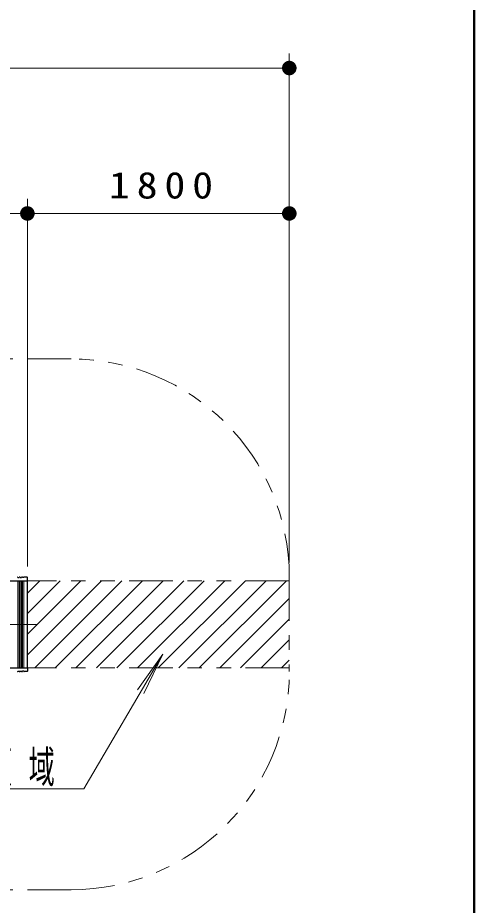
# Model space of a CAD drawing. Units: millimetres on the paper, with parts at other scales. Extents: x -385 to 0, y 0 to 267.
# Drawn here: x -31.4 to 0, y 45.4 to 106.4 of the extents above; entities that cross this region are included whole.
import ezdxf

# ---------------------------------------------------------------- set-up
doc = ezdxf.new("R2010")
doc.units = ezdxf.units.MM
doc.linetypes.add('USER2', pattern=[6, 3, -1, 1, -1])
doc.linetypes.add('USER3', pattern=[8, 3, -1, 1, -1, 1, -1])
doc.layers.add('LY_1', color=7, linetype='Continuous', lineweight=25)
doc.layers.add('LY_4', color=7, linetype='Continuous', lineweight=13)
doc.styles.add('ＭＳ ゴシック', font='')
doc.styles.get('ＭＳ ゴシック').set_extended_font_data('MS Gothic')

# ---------------------------------------------------------------- blocks, each defined once
blk = doc.blocks.new('filled_dot')
at = {"color": 0, "linetype": 'Continuous', "lineweight": -2, "const_width": 1.25}
blk.add_lwpolyline([(-0.625, 0, 1), (0.625, 0, 1)], format="xyb", close=True, dxfattribs=at)

msp = doc.modelspace()

# ---------------------------------------------------------------- linework, layer by layer
at = {"layer": 'LY_1', "lineweight": 13}
for p, q in [((-12.708, 68.968), (-12.708, 103.968)), ((-82.208, 102.968), (-12.708, 102.968)), ((-30.708, 68.688), (-30.708, 93.968)), ((-62.208, 92.968), (-30.708, 92.968)), ((-30.708, 92.968), (-12.708, 92.968)), ((-31.368, 61.718), (-31.368, 67.718)), ((-31.278, 61.718), (-31.278, 67.718)), ((-31.203, 61.718), (-31.203, 67.718)), ((-31.113, 61.718), (-31.113, 67.718)), ((-31.038, 61.718), (-31.038, 67.718)), ((-30.948, 61.718), (-30.948, 67.718)), ((-30.708, 62.63), (-25.62, 67.718)), ((-30.708, 64.044), (-27.034, 67.718)), ((-30.708, 65.458), (-28.448, 67.718)), ((-30.708, 66.872), (-29.862, 67.718)), ((-30.205, 61.718), (-24.205, 67.718)), ((-28.791, 61.718), (-22.791, 67.718)), ((-27.377, 61.718), (-21.377, 67.718)), ((-25.963, 61.718), (-19.963, 67.718)), ((-24.549, 61.718), (-18.549, 67.718)), ((-23.134, 61.718), (-17.134, 67.718)), ((-21.72, 61.718), (-15.72, 67.718)), ((-20.306, 61.718), (-14.306, 67.718)), ((-18.892, 61.718), (-12.892, 67.718)), ((-17.477, 61.718), (-12.708, 66.488)), ((-16.063, 61.718), (-12.708, 65.074)), ((-14.649, 61.718), (-12.708, 63.659)), ((-26.829, 53.417), (-21.409, 62.672)), ((-21.409, 62.672), (-23.145, 60.225)), ((-21.409, 62.672), (-22.694, 59.961)), ((-13.235, 61.718), (-12.708, 62.245)), ((-39.476, 53.417), (-26.829, 53.417))]:
    msp.add_line(p, q, dxfattribs=at)
at = {"layer": 'LY_1', "linetype": 'USER3', "lineweight": 13}
for p, q in [((-27.708, 82.968), (-67.208, 82.968)), ((-12.708, 67.968), (-12.708, 61.468)), ((-12.708, 67.718), (-82.208, 67.718)), ((-12.708, 61.718), (-82.208, 61.718)), ((-27.708, 46.468), (-67.208, 46.468))]:
    msp.add_line(p, q, dxfattribs=at)
at = {"layer": 'LY_1'}
for p, q in [((-31.368, 67.948), (-31.278, 67.948)), ((-31.223, 67.968), (-31.258, 67.968)), ((-31.203, 67.948), (-31.113, 67.948)), ((-31.058, 67.968), (-31.093, 67.968)), ((-30.948, 67.948), (-31.038, 67.948)), ((-30.728, 67.968), (-30.928, 67.968)), ((-30.708, 67.748), (-30.708, 67.948)), ((-62.208, 67.718), (-30.708, 67.718)), ((-30.708, 61.748), (-30.708, 67.688)), ((-62.208, 61.718), (-30.708, 61.718)), ((-30.708, 61.688), (-30.708, 61.488)), ((-31.368, 61.488), (-31.278, 61.488)), ((-31.223, 61.468), (-31.258, 61.468)), ((-31.203, 61.488), (-31.113, 61.488)), ((-31.058, 61.468), (-31.093, 61.468)), ((-30.948, 61.488), (-31.038, 61.488)), ((-30.728, 61.468), (-30.928, 61.468))]:
    msp.add_line(p, q, dxfattribs=at)
at = {"layer": 'LY_1', "linetype": 'USER2', "lineweight": 13}
msp.add_line((-63.043, 64.718), (-29.851, 64.718), dxfattribs=at)
at = {"layer": 'LY_1', "linetype": 'USER3', "lineweight": 13}
for centre, start, end in [((-27.708, 67.968), 0, 90), ((-27.708, 61.468), 270, 0)]:
    msp.add_arc(centre, 15, start, end, dxfattribs=at)
at = {"layer": 'LY_1'}
for centre, radius, start, end in [((-31.388, 67.948), 0.02, 360, 90), ((-31.258, 67.948), 0.02, 90, 180), ((-31.223, 67.948), 0.02, 360, 90), ((-31.093, 67.948), 0.02, 90, 180), ((-31.058, 67.948), 0.02, 0, 90), ((-30.928, 67.948), 0.02, 90, 180), ((-30.738, 67.748), 0.03, 270, 0), ((-30.728, 67.948), 0.02, 0, 90), ((-30.738, 67.688), 0.03, 0, 90), ((-30.738, 61.748), 0.03, 270, 0), ((-30.738, 61.688), 0.03, 0, 90), ((-31.388, 61.488), 0.02, 270, 0), ((-31.258, 61.488), 0.02, 180, 270), ((-31.223, 61.488), 0.02, 270, 0), ((-31.093, 61.488), 0.02, 180, 270), ((-31.058, 61.488), 0.02, 270, 0), ((-30.928, 61.488), 0.02, 180, 270), ((-30.728, 61.488), 0.02, 270, 0)]:
    msp.add_arc(centre, radius, start, end, dxfattribs=at)
at = {"layer": 'LY_4', "lineweight": 50}
msp.add_line((0, 0), (0, 267), dxfattribs=at)

# ---------------------------------------------------------------- block references
at = {"layer": 'LY_1', "lineweight": 13, "xscale": 0.4, "yscale": 0.4, "rotation": 180}
for p in [(-12.708, 102.968), (-30.708, 92.968), (-12.708, 92.968)]:
    msp.add_blockref('filled_dot', p, dxfattribs=at)
at = {"layer": 'LY_1', "lineweight": 13, "xscale": 0.4, "yscale": 0.4}
msp.add_blockref('filled_dot', (-30.708, 92.968), dxfattribs=at)

# ---------------------------------------------------------------- texts
at = {"layer": 'LY_1', "style": 'ＭＳ ゴシック'}
for s, insert, char_height, attachment_point in [('\\T1.33;\\W1.15;1800', (-21.287, 93.968), 1.833, 8), ('\\T1.64;\\W0.6;動線領域', (-39.476, 53.567), 2.199, 7)]:
    msp.add_mtext(s, dxfattribs=dict(at, insert=insert, char_height=char_height, attachment_point=attachment_point))

doc.saveas('drawing.dxf')
